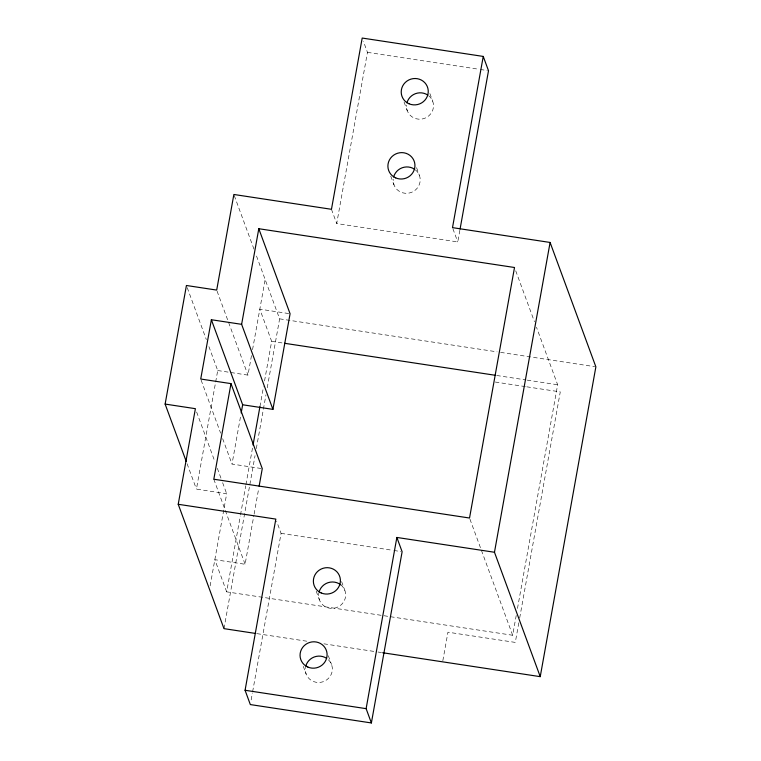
<?xml version="1.0" encoding="UTF-8"?>
<svg xmlns="http://www.w3.org/2000/svg" width="761" height="761" viewBox="0 0 761 761"><rect width="100%" height="100%" fill="white"/><g stroke="black" fill="none" stroke-linecap="round" stroke-linejoin="round"><path stroke-width="0.57" stroke-dasharray="3.81 2.85" d="M210.131 585.903L226.683 493.718L196.424 489.123L217.713 370.531L208.371 345.133M261.109 468.481L232.01 464.067L240.571 416.4M217.713 370.531L247.981 375.125L251.51 355.454M252.547 349.67L265.151 279.515M516.224 615.459L512.667 635.264L226.673 591.849L240.276 516.11M240.486 514.95L245.717 485.813M245.927 484.652L252.623 447.363M259.948 406.583L263.506 386.778M264.543 380.947L271.658 341.337L259.824 309.166L290.084 313.76M223.981 628.643L255.049 455.62M256.314 448.61L265.97 394.826M267.225 387.815L279.62 318.84L255.801 254.117M226.673 591.849L214.84 559.677L245.099 564.272L253.898 515.302M254.107 514.132L258.711 488.486M251.168 699.911L252.414 692.929M252.623 691.759L281.075 533.366L276.633 521.295M459.853 230.288L457.761 241.931L336.704 223.553L367.458 52.347L363.406 41.351M442.835 660.7L447.953 632.191L515.292 642.408L518.85 622.603M517.48 608.467L557.651 384.752L536.486 327.23M519.687 617.942L560.277 391.896L526.612 386.788M367.458 52.347L479.107 69.299M480.277 69.479L487.335 70.545M279.62 318.84L497.095 351.848M500.595 352.381L594.702 366.669M271.658 341.337L283.387 343.116M496.705 375.496L526.003 379.948M527.173 380.12L557.651 384.752M495.268 382.032L525.451 386.607M281.075 533.366L392.724 550.317M393.903 550.488L400.952 551.563M256.895 633.637L307.444 641.314M323.901 643.816L376.8 651.844M377.979 652.025L381.508 652.558M515.73 270.821L534.45 321.703M429.87 93.536L432.695 101.232M452.909 228.738L457.761 241.931M404.053 101.984L407.287 110.783M416.552 167.648L419.387 175.353M390.745 176.095L393.979 184.894M469.937 519.126L512.667 635.264M331.463 209.294L336.704 223.553M234.264 195.587L254.174 249.694M341.613 581.604L344.857 590.403M217.094 291.197L247.981 375.125M316.205 591.145L319.449 599.944M328.305 655.725L331.539 664.524M187.244 287.706L206.336 339.606M201.123 380.129L220.633 433.142M222.659 438.669L232.01 464.067M303.306 666.36L306.141 674.065M196.614 411.986L214.897 461.689M217.342 468.31L220.994 478.25M222.621 482.674L226.683 493.718M213.812 479.23L245.099 564.272M187.073 463.715L196.424 489.123M415.373 169.836A13.574 13.146 -20.2 0 1 411.863 192.21A13.574 13.146 -20.2 0 1 393.218 179.244M340.833 584.886A13.574 13.146 -20.2 0 1 336.781 607.487A13.574 13.146 -20.2 0 1 318.83 593.152M328.391 659.768A13.574 13.146 -20.2 0 1 322.911 681.799A13.574 13.146 -20.2 0 1 305.522 667.273M428.681 95.724A13.574 13.146 -20.2 0 1 425.171 118.098A13.574 13.146 -20.2 0 1 406.526 105.123"/><path stroke-width="1.14" d="M186.264 461.508L165.127 404.081L186.426 285.489L216.695 290.084L233.865 194.474L331.463 209.294L362.198 38.05L483.245 56.428L488.505 70.725L460.063 229.118M255.725 633.466L223.981 628.643L178.226 504.286L195.396 408.676L165.127 404.081M211.368 319.734L242.654 404.776L272.923 409.37L241.627 324.329L211.368 319.734L200.723 379.026L230.983 383.62L262.269 468.662L259.13 486.155M230.983 383.62L213.812 479.23L469.527 518.022L514.512 267.501L258.797 228.719L241.627 324.329M241.189 412.909L242.654 404.776M253.042 445.033L259.948 406.583M272.923 409.37L290.084 313.76L258.797 228.719M382.678 652.738L540.234 676.653L494.469 552.258L396.861 537.447L402.122 551.744L371.378 722.95L250.331 704.572L245.071 690.275L275.824 519.097L178.226 504.286M371.378 722.95L366.117 708.653L396.861 537.447M483.245 56.428L452.5 227.634L550.098 242.455L595.873 366.84L540.234 676.653M494.469 552.258L550.098 242.455M284.557 343.287L495.535 375.316M245.071 690.275L366.117 708.653M393.627 176.971A13.574 13.146 -20.2 0 1 414.441 169.161M319.087 592.029A13.574 13.146 -20.2 0 1 340.833 584.886M305.779 666.141A13.574 13.146 -20.2 0 1 326.593 658.322M406.935 102.859A13.574 13.146 -20.2 0 1 427.749 95.039M321.18 592.952A13.574 13.146 -20.2 0 0 340.357 579.454A13.574 13.146 -20.2 0 0 319.125 570.227A13.574 13.146 -20.2 0 0 321.18 592.952M395.71 177.903A13.574 13.146 -20.2 0 0 414.897 164.405A13.574 13.146 -20.2 0 0 393.665 155.168A13.574 13.146 -20.2 0 0 395.71 177.903M409.028 103.781A13.574 13.146 -20.2 0 0 428.205 90.283A13.574 13.146 -20.2 0 0 406.973 81.056A13.574 13.146 -20.2 0 0 409.028 103.781M307.872 667.074A13.574 13.146 -20.2 0 0 327.049 653.566A13.574 13.146 -20.2 0 0 305.817 644.339A13.574 13.146 -20.2 0 0 307.872 667.074"/></g></svg>
